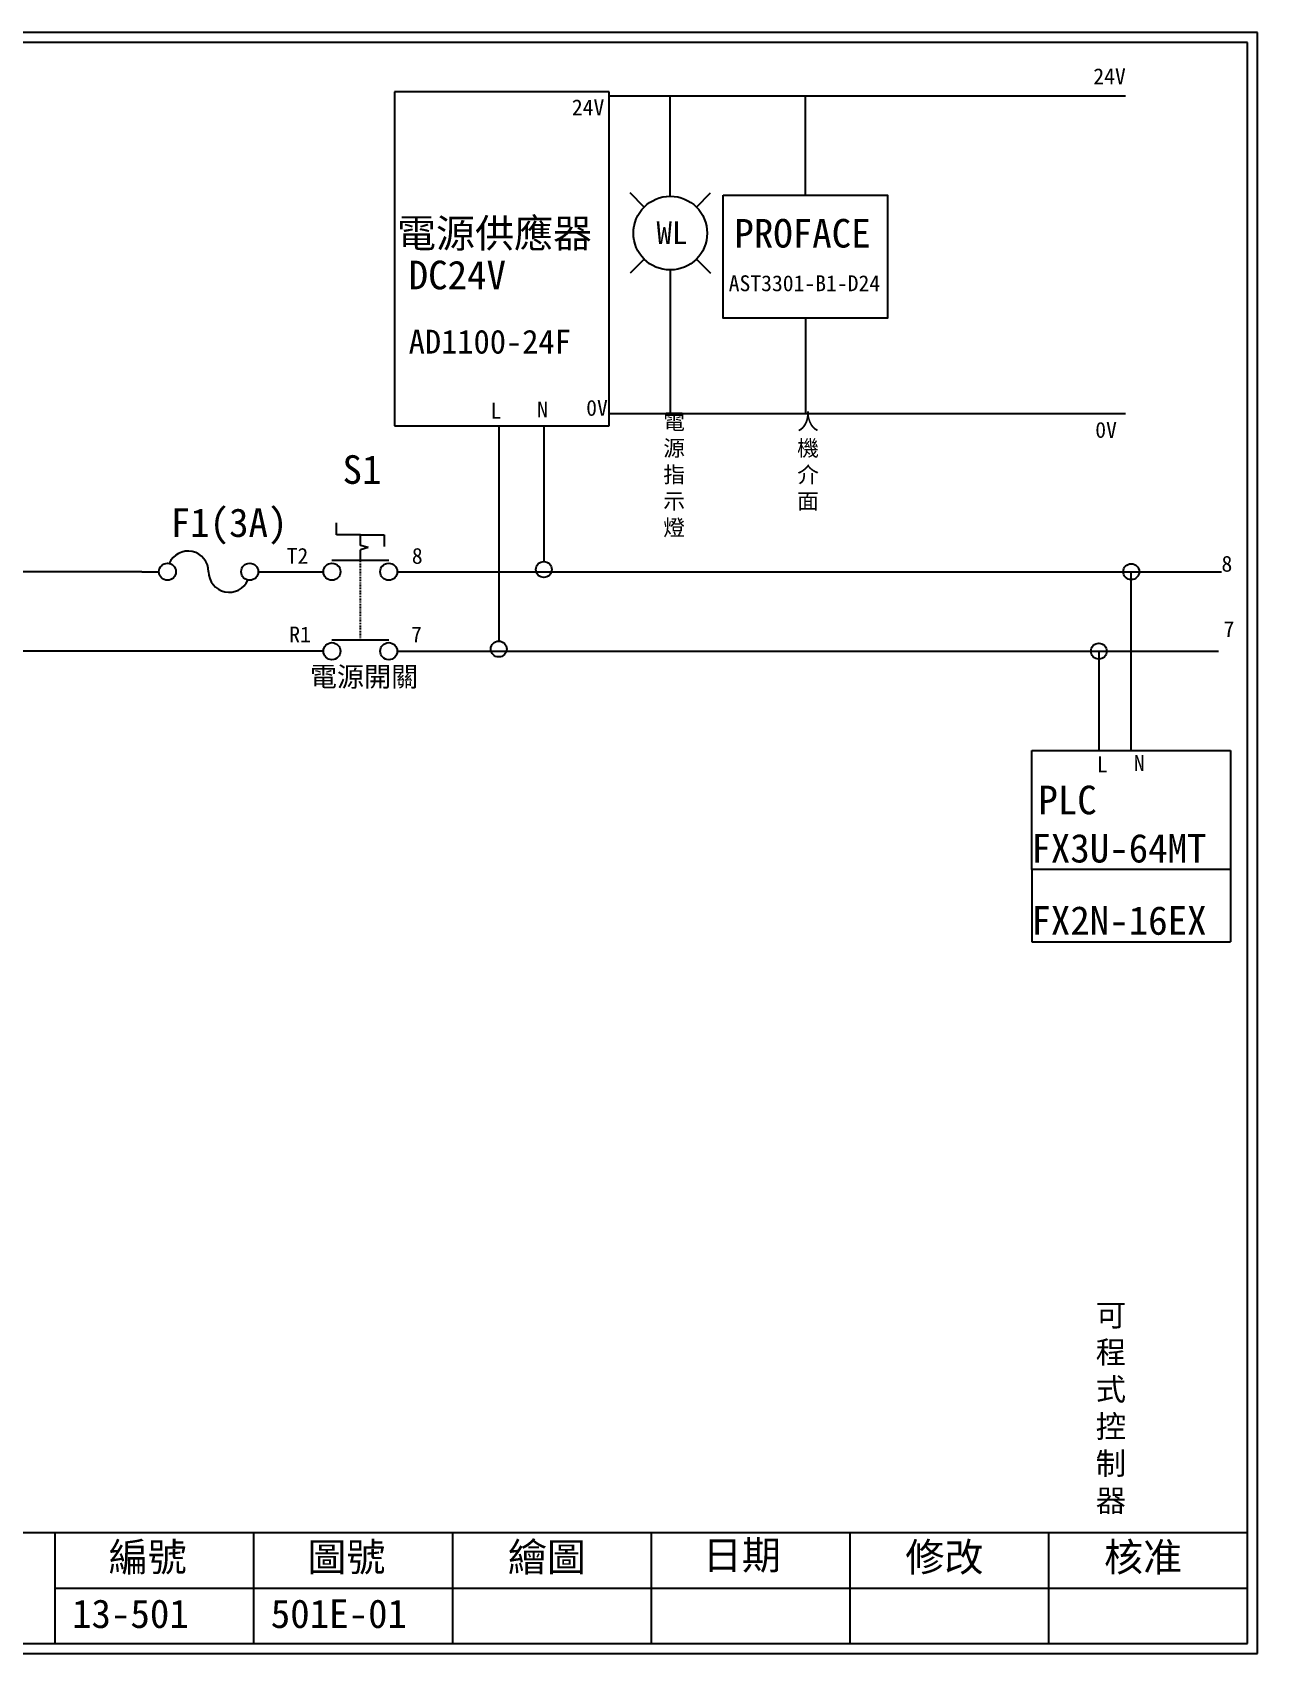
# Model space of a CAD drawing. Extents: x 10 to 297, y 3 to 207.
# Drawn here: x 142.9 to 297, y 3 to 207 of the extents above; entities that cross this region are included whole.
import ezdxf
from ezdxf.enums import TextEntityAlignment as Align

# ---------------------------------------------------------------- set-up
doc = ezdxf.new("R2010")
doc.units = 0
doc.linetypes.add('DASHED', pattern=[0.2, 0.1, -0.1])
doc.layers.get('0').update_dxf_attribs({"linetype": 'CONTINUOUS'})
for name, color, linetype in [('7', 7, 'CONTINUOUS'), ('圖框層', 7, 'CONTINUOUS'), ('標尺寸層', 3, 'CONTINUOUS')]:
    doc.layers.add(name, color=color, linetype=linetype)
doc.styles.add('CNS', font='romanc.shx', dxfattribs={"bigfont": 'chineset.shx'})
doc.styles.add('STSL', font='KAIU.TTF')

# ---------------------------------------------------------------- blocks, each defined once
blk = doc.blocks.new('FUSE')
at = {"color": 7}
for p, q in [((0, 0), (2.14, 0)), ((14.64, 0), (16.78, 0))]:
    blk.add_line(p, q, dxfattribs=at)
for centre in [(3.21, 0), (13.56, 0)]:
    blk.add_circle(centre, 1.07)
for centre, start, end in [((5.8, 0), 0, 156.116), ((10.98, 0), 180, 336.116)]:
    blk.add_arc(centre, 2.59, start, end, dxfattribs=at)

msp = doc.modelspace()

# ---------------------------------------------------------------- linework, layer by layer
for p, q in [((215.43, 199.48), (188.43, 199.48)), ((188.43, 199.48), (188.43, 157.48)), ((215.43, 157.48), (215.43, 199.48)), ((280.4, 198.94), (215.43, 198.94)), ((223.12, 190.27), (223.12, 198.94)), ((223.12, 186.36), (223.12, 190.27)), ((219.84, 185), (218.08, 186.77)), ((226.41, 185), (228.17, 186.77)), ((219.84, 178.44), (218.08, 176.67)), ((226.41, 178.44), (228.17, 176.67)), ((223.12, 177.08), (223.12, 173.13)), ((223.12, 173.13), (223.12, 159)), ((188.43, 157.48), (211.43, 157.48)), ((201.54, 157.48), (201.54, 130.39)), ((207.21, 157.48), (207.21, 140.39)), ((211.43, 157.48), (215.43, 157.48)), ((280.4, 159), (215.43, 159)), ((181.13, 143.77), (181.13, 145.27)), ((184.13, 143.77), (181.13, 143.77)), ((184.13, 143.77), (187.13, 143.77)), ((187.13, 143.77), (187.13, 142.27)), ((185.13, 142.16), (184.13, 142.43)), ((185.13, 142.16), (184.13, 141.89)), ((156.65, 139.12), (42.17, 139.12)), ((173.42, 139.12), (179.49, 139.12)), ((188.77, 139.12), (292.46, 139.12)), ((281.11, 116.64), (281.11, 139.12)), ((179.49, 129.12), (22.17, 129.12)), ((188.77, 129.12), (292.09, 129.12)), ((268.61, 116.64), (293.61, 116.64)), ((268.61, 101.64), (268.61, 116.64)), ((293.61, 116.64), (293.61, 101.64)), ((293.61, 101.64), (268.61, 101.64))]:
    msp.add_line(p, q)
for centre, radius in [((223.12, 181.72), 4.64), ((207.21, 139.39), 1), ((201.54, 129.39), 1)]:
    msp.add_circle(centre, radius)
at = {"layer": '7'}
for p, q in [((184.13, 142.43), (184.13, 143.77)), ((184.13, 140.55), (184.13, 141.89)), ((180.56, 140.55), (187.7, 140.55)), ((180.56, 130.55), (187.7, 130.55))]:
    msp.add_line(p, q, dxfattribs=at)
at = {"layer": '7', "linetype": 'DASHED'}
msp.add_line((184.13, 130.55), (184.13, 140.55), dxfattribs=at)
at = {"layer": '7'}
for centre in [(180.56, 139.12), (187.7, 139.12), (180.56, 129.12), (187.7, 129.12)]:
    msp.add_circle(centre, 1.07, dxfattribs=at)
at = {"layer": '圖框層', "color": 7}
for p, q in [((297, 206.97), (10, 206.97)), ((297, 3), (297, 206.97)), ((295.75, 205.72), (11.25, 205.72)), ((295.75, 4.25), (295.75, 205.72)), ((11.25, 18.25), (295.75, 18.25)), ((145.75, 4.25), (145.75, 18.25)), ((170.75, 4.25), (170.75, 18.25)), ((195.75, 4.25), (195.75, 18.25)), ((220.75, 4.25), (220.75, 18.25)), ((245.75, 4.25), (245.75, 18.25)), ((270.75, 4.25), (270.75, 18.25)), ((145.75, 11.25), (295.75, 11.25)), ((11.25, 4.25), (295.75, 4.25)), ((10, 3), (297, 3))]:
    msp.add_line(p, q, dxfattribs=at)
at = {"layer": '標尺寸層', "color": 7}
for p, q in [((240.11, 186.48), (240.11, 198.94)), ((240.11, 171.03), (240.11, 159)), ((277.03, 129.15), (277.03, 116.64)), ((268.61, 101.64), (268.61, 92.55)), ((293.61, 101.64), (293.61, 92.55)), ((268.61, 92.55), (293.61, 92.55))]:
    msp.add_line(p, q, dxfattribs=at)
msp.add_lwpolyline([(229.76, 186.48), (250.46, 186.48), (250.46, 171.03), (229.76, 171.03)], close=True, dxfattribs=at)
for centre in [(281.11, 139.12), (277.03, 129.12)]:
    msp.add_circle(centre, 1, dxfattribs=at)

# ---------------------------------------------------------------- block references
at = {"color": 7}
msp.add_blockref('FUSE', (156.65, 139.12), dxfattribs=at)

# ---------------------------------------------------------------- texts
msp.add_text('WL', height=2.856, dxfattribs=at).set_placement((223.33, 181.78), align=Align.MIDDLE_CENTER)
at = {"layer": '圖框層', "color": 4, "style": 'STSL'}
for s, height, p in [('24V', 2, (276.34, 200.45)), ('24V', 2, (210.74, 196.54)), ('電源供應器', 3.6, (188.74, 179.9)), ('PROFACE', 3.6, (231.18, 179.9)), ('DC24V', 3.6, (190.21, 174.65)), ('AST3301-B1-D24', 2, (230.47, 174.41)), ('AD1100-24F', 3, (190.21, 166.56)), ('L', 2, (200.5, 158.38)), ('N', 2, (206.37, 158.53)), ('0V', 2, (212.54, 158.73)), ('0V', 2, (276.58, 155.96)), ('S1', 3.6, (181.89, 150.17)), ('F1(3A)', 3.6, (160.27, 143.49)), ('T2', 2, (174.86, 140.11)), ('8', 2, (190.61, 140.11)), ('8', 2, (292.46, 139.12)), ('7', 2, (292.73, 130.9)), ('R1', 2, (175.19, 130.22)), ('7', 2, (190.52, 130.22)), ('L', 2, (276.8, 113.88)), ('N', 2, (281.44, 114.06)), ('PLC', 3.6, (269.42, 108.6)), ('FX3U-64MT', 3.6, (268.54, 102.53)), ('FX2N-16EX', 3.6, (268.54, 93.44)), ('編號', 3.6, (152.47, 13.34)), ('圖號', 3.6, (177.47, 13.34)), ('繪圖', 3.6, (202.69, 13.34)), ('日期', 3.6, (227.22, 13.59)), ('修改', 3.6, (252.69, 13.34)), ('核准', 3.6, (277.69, 13.34)), ('13-501', 3.6, (147.86, 6.22)), ('501E-01', 3.6, (172.86, 6.22))]:
    msp.add_text(s, height=height, dxfattribs=at).set_placement(p)
at = {"layer": '標尺寸層', "color": 7, "attachment_point": 1, "style": 'CNS'}
for s, insert, char_height, width in [('{\\fDFKai-SB|b0|i0|c136|p65;電\\P源指示燈}', (222.24, 159), 2, 2.7881), ('{\\fDFKai-SB|b0|i0|c136|p65;人機介面}', (239.09, 159), 2, 2.0277), ('{\\fDFKai-SB|b0|i0|c136|p65;電源開關}', (177.78, 127.16), 2.5, 14.0847), ('{\\fDFKai-SB|b0|i0|c136|p65;可程式控制器}', (276.64, 46.99), 2.8, 5.4243)]:
    msp.add_mtext(s, dxfattribs=dict(at, insert=insert, char_height=char_height, width=width))

doc.saveas('drawing.dxf')
